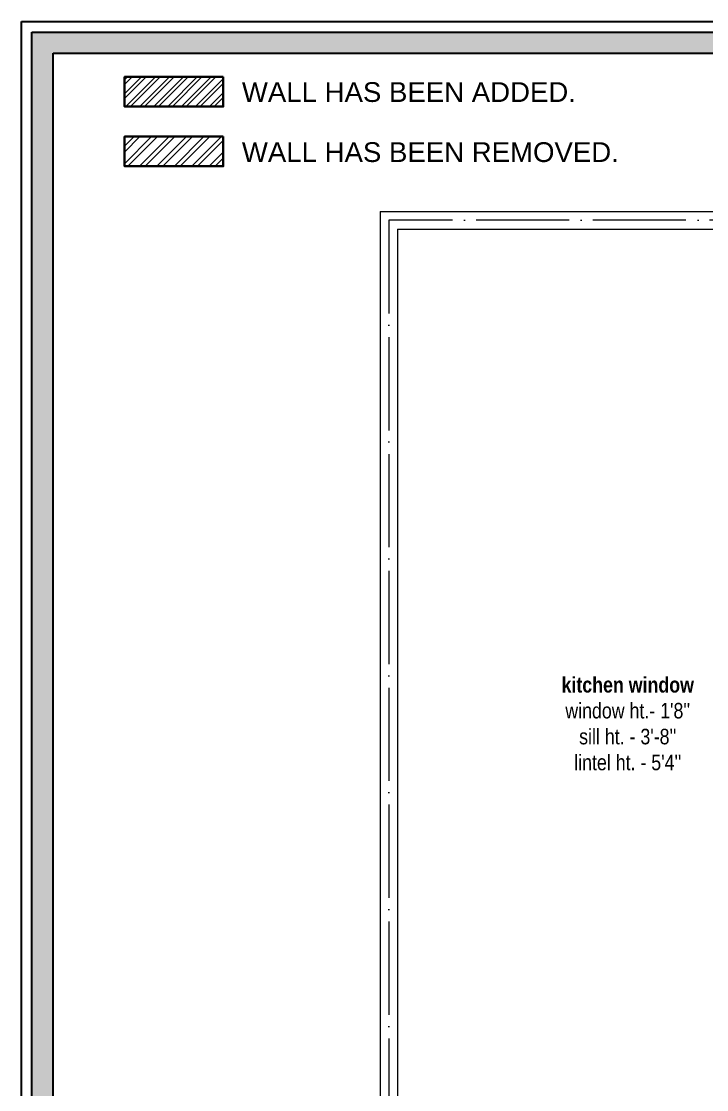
# Model space of a CAD drawing. Header units: millimetres. Extents: x 56222 to 3066687, y -650199 to -121287.
# Drawn here: x 135166.2 to 135342.8, y -184571.4 to -184296.3 of the extents above; entities that cross this region are included whole.
import ezdxf

# ---------------------------------------------------------------- set-up
doc = ezdxf.new("R2010")
doc.units = ezdxf.units.MM
doc.header["$MEASUREMENT"] = 0
doc.linetypes.add('ACAD_ISO04W100', pattern=[30, 24, -3, 0, -3])
for name, color, linetype, lineweight in [('ELEVATION ( SPIRAL STAIR )', 250, 'Continuous', 9), ('FIRST FLOOR ( TEXT )', 7, 'Continuous', 9), ('GROUND FLOOR', 7, 'Continuous', 9), ('GROUND FLOOR  ( PLINE )', 251, 'Continuous', 30), ('Labelling', 1, 'Continuous', 25), ('NAME PLATE', 7, 'Continuous', 25)]:
    doc.layers.add(name, color=color, linetype=linetype, lineweight=lineweight)
doc.styles.add('KATHA', font='swissc.ttf')
doc.styles.add('style4', font='ARIALN.TTF')

# ---------------------------------------------------------------- blocks, each defined once
blk = doc.blocks.new('LAYOUT FILE')
at = {"layer": 'NAME PLATE', "true_color": 0xd39e00}
h = blk.add_hatch(color=42, dxfattribs=at)
h.paths.add_polyline_path([(3346889.83, -513806.18), (3346889.83, -514260.7), (3347535.56, -514260.7), (3347535.56, -513806.18)])
h.paths.add_polyline_path([(3346894.36, -513810.71), (3347531.03, -513810.71), (3347531.03, -514256.17), (3346894.36, -514256.17)], flags=16)
at = {"layer": 'NAME PLATE', "color": 42, "true_color": 0xd39e00}
for points in [[(3346887.56, -513803.91), (3347537.83, -513803.91), (3347537.83, -514262.96), (3346887.56, -514262.96)], [(3346889.83, -513806.18), (3347535.56, -513806.18), (3347535.56, -514260.7), (3346889.83, -514260.7)], [(3346894.36, -513810.71), (3347531.03, -513810.71), (3347531.03, -514256.17), (3346894.36, -514256.17)]]:
    blk.add_lwpolyline(points, close=True, dxfattribs=at)

msp = doc.modelspace()

# ---------------------------------------------------------------- hatches: boundary and pattern name
at = {"layer": 'ELEVATION ( SPIRAL STAIR )', "lineweight": 5}
h = msp.add_hatch(dxfattribs=at)
h.set_pattern_fill('ANSI32', color=2, scale=8.479723)
h.set_pattern_definition([(45, (-122541.217, 105008.4308), (-2.24852616, 2.24852616), []), (45, (-122539.718, 105008.4308), (-2.24852616, 2.24852616), [])])
h.paths.add_polyline_path([(135218.263, -184325.951), (135192.824, -184325.951), (135192.824, -184333.583), (135218.263, -184333.583)])
at = {"layer": 'GROUND FLOOR  ( PLINE )', "lineweight": 5}
h = msp.add_hatch(dxfattribs=at)
h.set_pattern_fill('ANSI32', color=3, scale=6.783779)
h.set_pattern_definition([(45, (-122541.217, 105008.4308), (-1.798820929, 1.798820929), []), (45, (-122540.0177, 105008.4308), (-1.798820929, 1.798820929), [])])
h.paths.add_polyline_path([(135218.263, -184310.578), (135192.824, -184310.578), (135192.824, -184318.209), (135218.263, -184318.209)])

# ---------------------------------------------------------------- linework, layer by layer
at = {"layer": 'ELEVATION ( SPIRAL STAIR )', "color": 2, "lineweight": 30}
msp.add_lwpolyline([(135218.263, -184325.951), (135192.824, -184325.951), (135192.824, -184333.583), (135218.263, -184333.583)], close=True, dxfattribs=at)
at = {"layer": 'GROUND FLOOR'}
for p, q in [((135258.671, -184345.253), (135758.921, -184345.253)), ((135258.671, -184345.253), (135258.671, -184812.253)), ((135263.171, -184349.753), (135758.921, -184349.753)), ((135263.171, -184349.753), (135263.171, -184807.753))]:
    msp.add_line(p, q, dxfattribs=at)
at = {"layer": 'GROUND FLOOR', "color": 1, "linetype": 'ACAD_ISO04W100'}
msp.add_lwpolyline([(135758.921, -184347.503), (135260.921, -184347.503), (135260.921, -184810.003), (135758.921, -184810.003)], dxfattribs=at)
at = {"layer": 'GROUND FLOOR  ( PLINE )', "color": 3}
msp.add_lwpolyline([(135218.263, -184310.578), (135192.824, -184310.578), (135192.824, -184318.209), (135218.263, -184318.209)], close=True, dxfattribs=at)

# ---------------------------------------------------------------- block references
at = {"layer": 'NAME PLATE', "lineweight": 0, "xscale": 1.209046105522275, "yscale": 1.209046105522275, "zscale": 1.209046105522275}
msp.add_blockref('LAYOUT FILE', (-3911375.134, 436916.347, 0.126), dxfattribs=at)

# ---------------------------------------------------------------- texts
at = {"layer": 'FIRST FLOOR ( TEXT )', "insert": (135322.514, -184477.161), "char_height": 4, "attachment_point": 5, "style": 'KATHA'}
msp.add_mtext("{\\fSwis721 Cn BT|b1|i0|c0|p34;kitchen window }\\Pwindow ht.- 1'8''\\Psill ht. - 3'-8'' \\Plintel ht. - 5'4''", dxfattribs=at)
at = {"layer": 'Labelling', "char_height": 5.08783, "width": 118.92558, "attachment_point": 5, "style": 'style4'}
for s, insert in [('\\A1;\\pxql;{\\fArial|b0|i0|c0|p34;WALL HAS BEEN ADDED.}', (135282.531, -184314.515, 0.026)), ('\\A1;\\pxql;{\\fArial|b0|i0|c0|p34;WALL HAS BEEN REMOVED.}', (135282.531, -184329.984, 0.026))]:
    msp.add_mtext(s, dxfattribs=dict(at, insert=insert))

doc.saveas('drawing.dxf')
